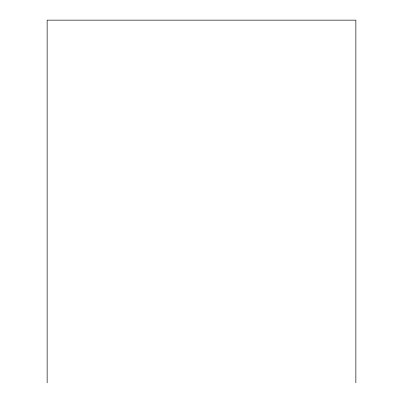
<?xml version="1.0" encoding="UTF-8"?>
<svg xmlns="http://www.w3.org/2000/svg" width="403" height="403" viewBox="0 0 403 403"><rect width="100%" height="100%" fill="white"/><g stroke="black" fill="none" stroke-linecap="round" stroke-linejoin="round"><path stroke-width="0.6" d="M355.859 382.85L355.859 20.15L47.141 20.15L47.141 382.85"/></g></svg>
